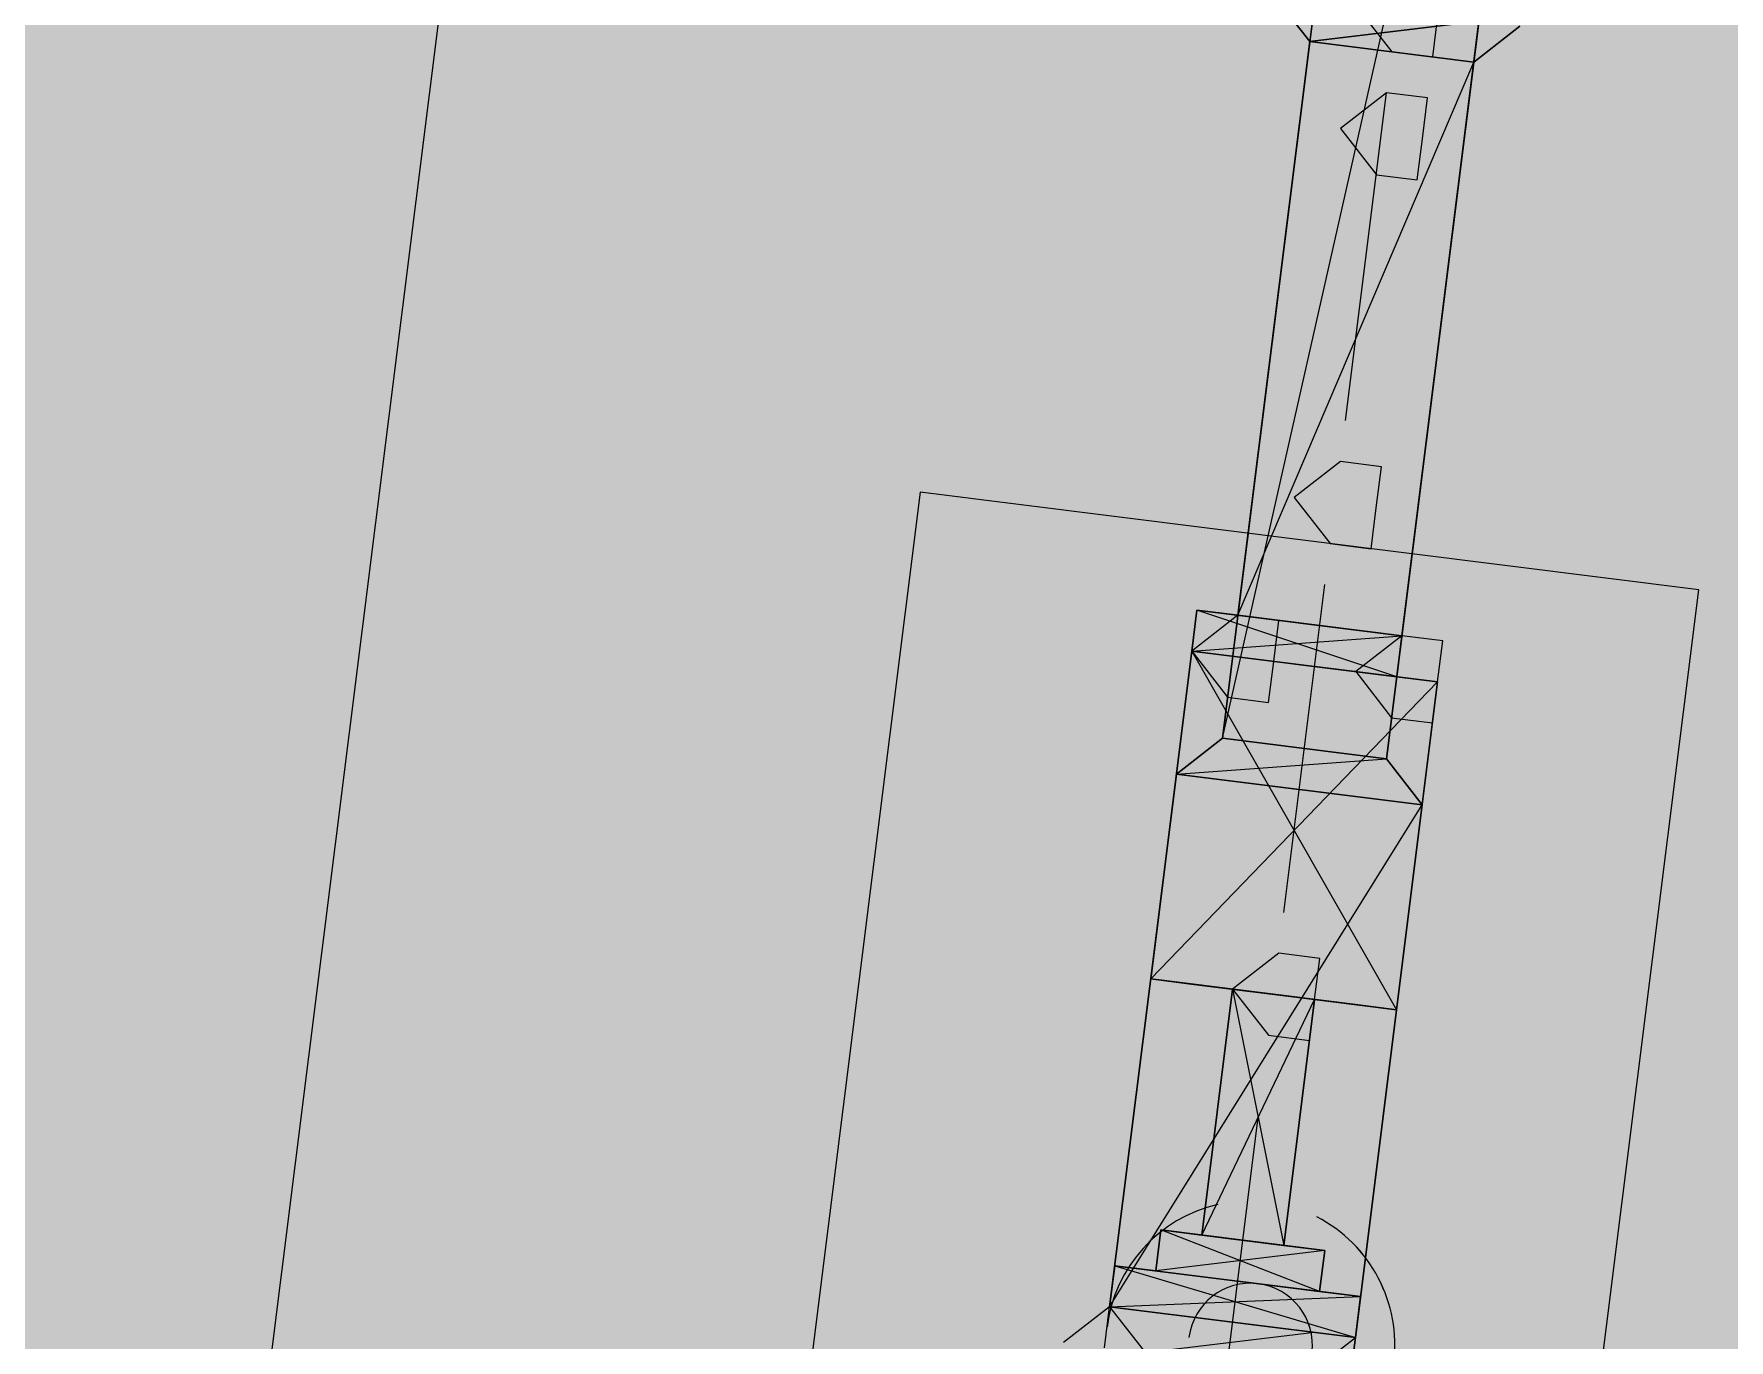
# Model space of a CAD drawing. Header units: metres. Extents: x -4 to 509425, y 7549 to 4732445.
# Drawn here: x 476027.6644 to 476028.0119, y 4719731.8822 to 4719732.15 of the extents above; entities that cross this region are included whole.
import ezdxf

# ---------------------------------------------------------------- set-up
doc = ezdxf.new("R2010")
doc.units = ezdxf.units.M
doc.header["$LTSCALE"] = 0.01
doc.header["$MEASUREMENT"] = 0
doc.layers.get('0').update_dxf_attribs({"lineweight": 0})
doc.layers.add('_SUBESTACIÓN', color=1, linetype='Continuous')
doc.layers.add('SUBESTACION LA VID', color=253, linetype='Continuous')

# ---------------------------------------------------------------- blocks, each defined once
blk = doc.blocks.new('A$Cfff6051d')
at = {"layer": 'SUBESTACION LA VID', "transparency": 33554687}
h = blk.add_hatch(color=256, dxfattribs=at)
h.dxf.hatch_style = 2
h.paths.add_polyline_path([(476027.95217, 4719732.15363), (476027.95322, 4719732.16203), (476027.94482, 4719732.16308), (476027.93537, 4719732.15574), (476027.94271, 4719732.14628), (476027.95111, 4719732.14523)])
h = blk.add_hatch(color=256, dxfattribs=at)
h.dxf.hatch_style = 2
h.paths.add_polyline_path([(476027.94901, 4719732.12843), (476027.95006, 4719732.13683), (476027.94166, 4719732.13788), (476027.93221, 4719732.13053), (476027.93955, 4719732.12108), (476027.94795, 4719732.12003)])
h = blk.add_hatch(color=256, dxfattribs=at)
h.dxf.hatch_style = 2
h.paths.add_polyline_path([(476027.93953, 4719732.05283), (476027.94058, 4719732.06123), (476027.93218, 4719732.06228), (476027.92273, 4719732.05493), (476027.93007, 4719732.04548), (476027.93847, 4719732.04442)])
h = blk.add_hatch(color=256, dxfattribs=at)
h.dxf.hatch_style = 2
h.paths.add_polyline_path([(476027.91852, 4719732.02133), (476027.91957, 4719732.02973), (476027.91117, 4719732.03078), (476027.90172, 4719732.02343), (476027.90906, 4719732.01398), (476027.91746, 4719732.01293)])
h = blk.add_hatch(color=256, dxfattribs=at)
h.dxf.hatch_style = 2
h.paths.add_polyline_path([(476027.91852, 4719732.02133), (476027.91957, 4719732.02973), (476027.91117, 4719732.03078), (476027.90172, 4719732.02343), (476027.90906, 4719732.01398), (476027.91746, 4719732.01293)])
h = blk.add_hatch(color=256, dxfattribs=at)
h.dxf.hatch_style = 2
h.paths.add_polyline_path([(476027.91852, 4719732.02133), (476027.91957, 4719732.02973), (476027.91117, 4719732.03078), (476027.90172, 4719732.02343), (476027.90906, 4719732.01398), (476027.91746, 4719732.01293)])
h = blk.add_hatch(color=256, dxfattribs=at)
h.dxf.hatch_style = 2
h.paths.add_polyline_path([(476027.95212, 4719732.01712), (476027.95317, 4719732.02552), (476027.94477, 4719732.02657), (476027.93532, 4719732.01922), (476027.94266, 4719732.00977), (476027.95106, 4719732.00872)])
h = blk.add_hatch(color=256, dxfattribs=at)
h.dxf.hatch_style = 2
h.paths.add_polyline_path([(476027.95212, 4719732.01712), (476027.95317, 4719732.02552), (476027.94477, 4719732.02657), (476027.93532, 4719732.01922), (476027.94266, 4719732.00977), (476027.95106, 4719732.00872)])
h = blk.add_hatch(color=256, dxfattribs=at)
h.dxf.hatch_style = 2
h.paths.add_polyline_path([(476027.95212, 4719732.01712), (476027.95317, 4719732.02552), (476027.94477, 4719732.02657), (476027.93532, 4719732.01922), (476027.94266, 4719732.00977), (476027.95106, 4719732.00872)])
h = blk.add_hatch(color=256, dxfattribs=at)
h.dxf.hatch_style = 2
h.paths.add_polyline_path([(476027.92689, 4719731.95202), (476027.92794, 4719731.96042), (476027.91954, 4719731.96148), (476027.91009, 4719731.95413), (476027.91744, 4719731.94468), (476027.92584, 4719731.94362)])
at = {"layer": 'SUBESTACION LA VID', "lineweight": 15}
for p, q in [((476027.90801, 4719732.00558), (476027.95119, 4719732.34999)), ((476027.94161, 4719732.00137), (476027.98479, 4719732.34578)), ((476027.91117, 4719732.03078), (476027.92591, 4719732.14839)), ((476027.91117, 4719732.03078), (476027.92591, 4719732.14839)), ((476027.91117, 4719732.03078), (476027.92591, 4719732.14839)), ((476027.94477, 4719732.02657), (476027.95951, 4719732.14417)), ((476027.94477, 4719732.02657), (476027.95951, 4719732.14417)), ((476027.94477, 4719732.02657), (476027.95951, 4719732.14417)), ((476027.93323, 4719732.07068), (476027.94166, 4719732.13788)), ((476027.9206, 4719731.96988), (476027.92902, 4719732.03708)), ((476027.91117, 4719732.03078), (476027.94477, 4719732.02657)), ((476027.91117, 4719732.03078), (476027.94477, 4719732.02657)), ((476027.94477, 4719732.02657), (476027.91117, 4719732.03078)), ((476027.89329, 4719731.95623), (476027.90172, 4719732.02343)), ((476027.89329, 4719731.95623), (476027.90172, 4719732.02343)), ((476027.89329, 4719731.95623), (476027.90172, 4719732.02343)), ((476027.94369, 4719731.94992), (476027.95212, 4719732.01712)), ((476027.94369, 4719731.94992), (476027.95212, 4719732.01712)), ((476027.94369, 4719731.94992), (476027.95212, 4719732.01712)), ((476027.89856, 4719731.99823), (476027.94896, 4719731.99192)), ((476027.93527, 4719731.88271), (476027.94896, 4719731.99192)), ((476027.90169, 4719731.95518), (476027.93529, 4719731.95097)), ((476027.90169, 4719731.95518), (476027.90169, 4719731.95518)), ((476027.90169, 4719731.95518), (476027.93529, 4719731.95097)), ((476027.90169, 4719731.95518), (476027.90169, 4719731.95518)), ((476027.93529, 4719731.95097), (476027.90169, 4719731.95518)), ((476027.90377, 4719731.90372), (476027.91009, 4719731.95413)), ((476027.90377, 4719731.90372), (476027.91009, 4719731.95413)), ((476027.90377, 4719731.90372), (476027.91009, 4719731.95413)), ((476027.92057, 4719731.90162), (476027.92689, 4719731.95202)), ((476027.92057, 4719731.90162), (476027.92689, 4719731.95202)), ((476027.92057, 4719731.90162), (476027.92689, 4719731.95202)), ((476027.93529, 4719731.95097), (476027.93529, 4719731.95097)), ((476027.90796, 4719731.86907), (476027.91533, 4719731.92787))]:
    blk.add_line(p, q, dxfattribs=at)
at = {"layer": 'SUBESTACION LA VID', "lineweight": 0}
for p, q in [((476027.96057, 4719732.15258), (476027.92591, 4719732.14839)), ((476027.96057, 4719732.15258), (476027.92591, 4719732.14839)), ((476027.92591, 4719732.14839), (476027.96057, 4719732.15258)), ((476027.94372, 4719732.01817), (476027.90277, 4719732.03183)), ((476027.89537, 4719731.90478), (476027.92057, 4719731.90162)), ((476027.89537, 4719731.90478), (476027.92057, 4719731.90162)), ((476027.93527, 4719731.88271), (476027.88487, 4719731.88903)), ((476027.92687, 4719731.88377), (476027.89221, 4719731.87958))]:
    blk.add_line(p, q, dxfattribs=at)
at = {"layer": 'SUBESTACION LA VID', "lineweight": 15}
for points in [[(476027.95091, 4719731.59918), (476028.06012, 4719731.58549), (476028.19492, 4719732.66074), (476027.81691, 4719732.70813), (476027.6821, 4719731.63288), (476027.79131, 4719731.61919)], [(476027.91857, 4719732.15784), (476027.92591, 4719732.14839), (476027.91117, 4719732.03078), (476027.90277, 4719732.03183), (476027.90172, 4719732.02343), (476027.89329, 4719731.95623), (476027.90169, 4719731.95518), (476027.91009, 4719731.95413), (476027.90377, 4719731.90372), (476027.89537, 4719731.90478), (476027.89432, 4719731.89638), (476027.88592, 4719731.89743), (476027.88487, 4719731.88903), (476027.87541, 4719731.88168)], [(476027.93421, 4719731.87431), (476027.93527, 4719731.88271), (476027.93632, 4719731.89111), (476027.92792, 4719731.89217), (476027.92897, 4719731.90057), (476027.92057, 4719731.90162), (476027.92689, 4719731.95202), (476027.93529, 4719731.95097), (476027.94369, 4719731.94992), (476027.95212, 4719732.01712), (476027.94372, 4719732.01817), (476027.94477, 4719732.02657), (476027.95951, 4719732.14417), (476027.96897, 4719732.15152)], [(476027.91857, 4719732.15784), (476027.92591, 4719732.14839), (476027.91117, 4719732.03078), (476027.90277, 4719732.03183), (476027.90172, 4719732.02343), (476027.89329, 4719731.95623), (476027.90169, 4719731.95518), (476027.91009, 4719731.95413), (476027.90377, 4719731.90372), (476027.89537, 4719731.90478), (476027.89432, 4719731.89638), (476027.88592, 4719731.89743), (476027.88487, 4719731.88903), (476027.87541, 4719731.88168)], [(476027.93421, 4719731.87431), (476027.93527, 4719731.88271), (476027.93632, 4719731.89111), (476027.92792, 4719731.89217), (476027.92897, 4719731.90057), (476027.92057, 4719731.90162), (476027.92689, 4719731.95202), (476027.93529, 4719731.95097), (476027.94369, 4719731.94992), (476027.95212, 4719732.01712), (476027.94372, 4719732.01817), (476027.94477, 4719732.02657), (476027.95951, 4719732.14417), (476027.96897, 4719732.15152)], [(476027.96897, 4719732.15152), (476027.95951, 4719732.14417), (476027.94477, 4719732.02657), (476027.94372, 4719732.01817), (476027.95212, 4719732.01712), (476027.94369, 4719731.94992), (476027.93529, 4719731.95097), (476027.92689, 4719731.95202), (476027.92057, 4719731.90162), (476027.92897, 4719731.90057), (476027.92792, 4719731.89217), (476027.93632, 4719731.89111), (476027.93527, 4719731.88271), (476027.93421, 4719731.87431)], [(476027.88381, 4719731.88063), (476027.88487, 4719731.88903), (476027.88592, 4719731.89743), (476027.89432, 4719731.89638), (476027.89537, 4719731.90478), (476027.90377, 4719731.90372), (476027.91009, 4719731.95413), (476027.90169, 4719731.95518), (476027.89329, 4719731.95623), (476027.90172, 4719732.02343), (476027.90277, 4719732.03183), (476027.91117, 4719732.03078), (476027.92591, 4719732.14839), (476027.91857, 4719732.15784)], [(476027.98479, 4719732.34578), (476027.95119, 4719732.34999), (476027.90801, 4719732.00558), (476027.89856, 4719731.99823), (476027.88487, 4719731.88903), (476027.89221, 4719731.87958), (476027.87747, 4719731.76197), (476027.86907, 4719731.76303), (476027.86801, 4719731.75463), (476027.85959, 4719731.68742), (476027.86799, 4719731.68637), (476027.87639, 4719731.68532), (476027.87007, 4719731.63492)], [(476027.88687, 4719731.63281), (476027.89319, 4719731.68321), (476027.90159, 4719731.68216), (476027.90999, 4719731.6811), (476027.91841, 4719731.74831), (476027.91107, 4719731.75776), (476027.92581, 4719731.87537), (476027.93527, 4719731.88271), (476027.94896, 4719731.99192), (476027.94161, 4719732.00137), (476027.98479, 4719732.34578)], [(476027.91857, 4719732.15784), (476027.92591, 4719732.14839), (476027.95951, 4719732.14417), (476027.96897, 4719732.15152)], [(476027.91857, 4719732.15784), (476027.92591, 4719732.14839), (476027.95951, 4719732.14417), (476027.96897, 4719732.15152)], [(476027.96897, 4719732.15152), (476027.95951, 4719732.14417), (476027.92591, 4719732.14839), (476027.91857, 4719732.15784)], [(476027.93617, 4719731.48158), (476028.00567, 4719732.036), (476027.84607, 4719732.05601), (476027.77657, 4719731.50159)], [(476027.89856, 4719731.99823), (476027.90801, 4719732.00558), (476027.94161, 4719732.00137), (476027.94896, 4719731.99192)], [(476027.93527, 4719731.88271), (476027.88487, 4719731.88903), (476027.89856, 4719731.99823)], [(476027.88487, 4719731.88903), (476027.89221, 4719731.87958), (476027.92581, 4719731.87537), (476027.93527, 4719731.88271)]]:
    blk.add_lwpolyline(points, dxfattribs=at)
at = {"layer": 'SUBESTACION LA VID'}
for points in [[(476027.95217, 4719732.15363), (476027.95322, 4719732.16203), (476027.94482, 4719732.16308), (476027.93537, 4719732.15574), (476027.94271, 4719732.14628), (476027.95111, 4719732.14523)], [(476027.94901, 4719732.12843), (476027.95006, 4719732.13683), (476027.94166, 4719732.13788), (476027.93221, 4719732.13053), (476027.93955, 4719732.12108), (476027.94795, 4719732.12003)], [(476027.93953, 4719732.05283), (476027.94058, 4719732.06123), (476027.93218, 4719732.06228), (476027.92273, 4719732.05493), (476027.93007, 4719732.04548), (476027.93847, 4719732.04442)], [(476027.91852, 4719732.02133), (476027.91957, 4719732.02973), (476027.91117, 4719732.03078), (476027.90172, 4719732.02343), (476027.90906, 4719732.01398), (476027.91746, 4719732.01293)], [(476027.91852, 4719732.02133), (476027.91957, 4719732.02973), (476027.91117, 4719732.03078), (476027.90172, 4719732.02343), (476027.90906, 4719732.01398), (476027.91746, 4719732.01293)], [(476027.91852, 4719732.02133), (476027.91957, 4719732.02973), (476027.91117, 4719732.03078), (476027.90172, 4719732.02343), (476027.90906, 4719732.01398), (476027.91746, 4719732.01293)], [(476027.95212, 4719732.01712), (476027.95317, 4719732.02552), (476027.94477, 4719732.02657), (476027.93532, 4719732.01922), (476027.94266, 4719732.00977), (476027.95106, 4719732.00872)], [(476027.95212, 4719732.01712), (476027.95317, 4719732.02552), (476027.94477, 4719732.02657), (476027.93532, 4719732.01922), (476027.94266, 4719732.00977), (476027.95106, 4719732.00872)], [(476027.95212, 4719732.01712), (476027.95317, 4719732.02552), (476027.94477, 4719732.02657), (476027.93532, 4719732.01922), (476027.94266, 4719732.00977), (476027.95106, 4719732.00872)], [(476027.92689, 4719731.95202), (476027.92794, 4719731.96042), (476027.91954, 4719731.96148), (476027.91009, 4719731.95413), (476027.91744, 4719731.94468), (476027.92584, 4719731.94362)]]:
    blk.add_lwpolyline(points, close=True, dxfattribs=at)
at = {"layer": 'SUBESTACION LA VID', "lineweight": 0}
for points in [[(476027.95217, 4719732.15363), (476027.95322, 4719732.16203), (476027.94482, 4719732.16308), (476027.93537, 4719732.15574), (476027.94271, 4719732.14628), (476027.95111, 4719732.14523)], [(476027.94901, 4719732.12843), (476027.95006, 4719732.13683), (476027.94166, 4719732.13788), (476027.93221, 4719732.13053), (476027.93955, 4719732.12108), (476027.94795, 4719732.12003)], [(476027.93953, 4719732.05283), (476027.94058, 4719732.06123), (476027.93218, 4719732.06228), (476027.92273, 4719732.05493), (476027.93007, 4719732.04548), (476027.93847, 4719732.04442)], [(476027.91852, 4719732.02133), (476027.91957, 4719732.02973), (476027.91117, 4719732.03078), (476027.90172, 4719732.02343), (476027.90906, 4719732.01398), (476027.91746, 4719732.01293)], [(476027.91852, 4719732.02133), (476027.91957, 4719732.02973), (476027.91117, 4719732.03078), (476027.90172, 4719732.02343), (476027.90906, 4719732.01398), (476027.91746, 4719732.01293)], [(476027.91852, 4719732.02133), (476027.91957, 4719732.02973), (476027.91117, 4719732.03078), (476027.90172, 4719732.02343), (476027.90906, 4719732.01398), (476027.91746, 4719732.01293)], [(476027.95212, 4719732.01712), (476027.95317, 4719732.02552), (476027.94477, 4719732.02657), (476027.93532, 4719732.01922), (476027.94266, 4719732.00977), (476027.95106, 4719732.00872)], [(476027.95212, 4719732.01712), (476027.95317, 4719732.02552), (476027.94477, 4719732.02657), (476027.93532, 4719732.01922), (476027.94266, 4719732.00977), (476027.95106, 4719732.00872)], [(476027.95212, 4719732.01712), (476027.95317, 4719732.02552), (476027.94477, 4719732.02657), (476027.93532, 4719732.01922), (476027.94266, 4719732.00977), (476027.95106, 4719732.00872)], [(476027.92689, 4719731.95202), (476027.92794, 4719731.96042), (476027.91954, 4719731.96148), (476027.91009, 4719731.95413), (476027.91744, 4719731.94468), (476027.92584, 4719731.94362)]]:
    blk.add_lwpolyline(points, close=True, dxfattribs=at)
for points in [[(476027.94372, 4719732.01817), (476027.90172, 4719732.02343), (476027.94477, 4719732.02657), (476027.90277, 4719732.03183), (476027.94477, 4719732.02657), (476027.90277, 4719732.03183), (476027.94477, 4719732.02657)], [(476027.90172, 4719732.02343), (476027.94372, 4719732.01817), (476027.90172, 4719732.02343), (476027.94477, 4719732.02657), (476027.90277, 4719732.03183), (476027.94477, 4719732.02657), (476027.90277, 4719732.03183)], [(476027.94477, 4719732.02657), (476027.91117, 4719732.03078), (476027.94477, 4719732.02657), (476027.90277, 4719732.03183), (476027.94477, 4719732.02657)], [(476027.90172, 4719732.02343), (476027.95212, 4719732.01712), (476027.90172, 4719732.02343), (476027.95212, 4719732.01712), (476027.90172, 4719732.02343), (476027.95212, 4719732.01712)], [(476027.90172, 4719732.02343), (476027.95212, 4719732.01712), (476027.90172, 4719732.02343), (476027.95212, 4719732.01712), (476027.90172, 4719732.02343), (476027.95212, 4719732.01712)], [(476027.95212, 4719732.01712), (476027.90172, 4719732.02343), (476027.95212, 4719732.01712), (476027.90172, 4719732.02343), (476027.95212, 4719732.01712), (476027.90172, 4719732.02343), (476027.95212, 4719732.01712)], [(476027.94056, 4719731.99297), (476027.89856, 4719731.99823), (476027.94161, 4719732.00137)], [(476027.93529, 4719731.95097), (476027.90169, 4719731.95518), (476027.93529, 4719731.95097), (476027.89329, 4719731.95623), (476027.93529, 4719731.95097), (476027.89329, 4719731.95623), (476027.93529, 4719731.95097), (476027.89329, 4719731.95623), (476027.94369, 4719731.94992), (476027.89329, 4719731.95623), (476027.94369, 4719731.94992)], [(476027.93529, 4719731.95097), (476027.90169, 4719731.95518), (476027.93529, 4719731.95097), (476027.89329, 4719731.95623), (476027.93529, 4719731.95097), (476027.89329, 4719731.95623), (476027.93529, 4719731.95097), (476027.89329, 4719731.95623), (476027.94369, 4719731.94992), (476027.89329, 4719731.95623), (476027.94369, 4719731.94992)], [(476027.89329, 4719731.95623), (476027.94369, 4719731.94992), (476027.89329, 4719731.95623), (476027.94369, 4719731.94992)], [(476027.89329, 4719731.95623), (476027.93529, 4719731.95097), (476027.89329, 4719731.95623), (476027.93529, 4719731.95097), (476027.89329, 4719731.95623)], [(476027.92689, 4719731.95202), (476027.90169, 4719731.95518), (476027.92689, 4719731.95202)], [(476027.92689, 4719731.95202), (476027.90169, 4719731.95518), (476027.92689, 4719731.95202)], [(476027.90169, 4719731.95518), (476027.93529, 4719731.95097), (476027.90169, 4719731.95518), (476027.93529, 4719731.95097)], [(476027.92689, 4719731.95202), (476027.90169, 4719731.95518), (476027.91009, 4719731.95413)], [(476027.89432, 4719731.89638), (476027.92792, 4719731.89217), (476027.89537, 4719731.90478), (476027.92897, 4719731.90057), (476027.89537, 4719731.90478), (476027.92897, 4719731.90057)], [(476027.89432, 4719731.89638), (476027.92792, 4719731.89217), (476027.89537, 4719731.90478), (476027.92897, 4719731.90057), (476027.89537, 4719731.90478), (476027.92897, 4719731.90057)], [(476027.90377, 4719731.90372), (476027.92057, 4719731.90162), (476027.89537, 4719731.90478), (476027.92897, 4719731.90057), (476027.89537, 4719731.90478)], [(476027.88487, 4719731.88903), (476027.93527, 4719731.88271), (476027.88487, 4719731.88903), (476027.93527, 4719731.88271), (476027.88487, 4719731.88903), (476027.93632, 4719731.89111), (476027.88592, 4719731.89743), (476027.93632, 4719731.89111)], [(476027.88487, 4719731.88903), (476027.93527, 4719731.88271), (476027.88487, 4719731.88903), (476027.93527, 4719731.88271), (476027.88487, 4719731.88903), (476027.93632, 4719731.89111), (476027.88592, 4719731.89743), (476027.93632, 4719731.89111)], [(476027.93632, 4719731.89111), (476027.88592, 4719731.89743), (476027.93632, 4719731.89111), (476027.88592, 4719731.89743), (476027.93527, 4719731.88271), (476027.88487, 4719731.88903), (476027.93527, 4719731.88271), (476027.88487, 4719731.88903)], [(476027.92897, 4719731.90057), (476027.89432, 4719731.89638), (476027.92792, 4719731.89217)]]:
    blk.add_lwpolyline(points, dxfattribs=at)
at = {"layer": 'SUBESTACION LA VID'}
for points in [[(476027.95119, 4719732.34999), (476027.95119, 4719732.34999), (476027.98479, 4719732.34578), (476027.98479, 4719732.34578), (476027.98479, 4719732.34578), (476027.90801, 4719732.00558), (476027.90801, 4719732.00558), (476027.90801, 4719732.00558), (476027.95119, 4719732.34999), (476027.95119, 4719732.34999)], [(476027.98479, 4719732.34578), (476027.98479, 4719732.34578), (476027.90801, 4719732.00558), (476027.90801, 4719732.00558), (476027.90801, 4719732.00558), (476027.94161, 4719732.00137), (476027.94161, 4719732.00137), (476027.94161, 4719732.00137), (476027.98479, 4719732.34578), (476027.98479, 4719732.34578)], [(476027.92591, 4719732.14839), (476027.92591, 4719732.14839), (476027.95951, 4719732.14417), (476027.95951, 4719732.14417), (476027.95951, 4719732.14417), (476027.91117, 4719732.03078), (476027.91117, 4719732.03078), (476027.91117, 4719732.03078), (476027.92591, 4719732.14839), (476027.92591, 4719732.14839)], [(476027.92591, 4719732.14839), (476027.92591, 4719732.14839), (476027.95951, 4719732.14417), (476027.95951, 4719732.14417), (476027.95951, 4719732.14417), (476027.91117, 4719732.03078), (476027.91117, 4719732.03078), (476027.91117, 4719732.03078), (476027.92591, 4719732.14839), (476027.92591, 4719732.14839)], [(476027.92591, 4719732.14839), (476027.92591, 4719732.14839), (476027.95951, 4719732.14417), (476027.95951, 4719732.14417), (476027.95951, 4719732.14417), (476027.91117, 4719732.03078), (476027.91117, 4719732.03078), (476027.91117, 4719732.03078), (476027.92591, 4719732.14839), (476027.92591, 4719732.14839)], [(476027.95951, 4719732.14417), (476027.95951, 4719732.14417), (476027.91117, 4719732.03078), (476027.91117, 4719732.03078), (476027.91117, 4719732.03078), (476027.94477, 4719732.02657), (476027.94477, 4719732.02657), (476027.94477, 4719732.02657), (476027.95951, 4719732.14417), (476027.95951, 4719732.14417)], [(476027.95951, 4719732.14417), (476027.95951, 4719732.14417), (476027.91117, 4719732.03078), (476027.91117, 4719732.03078), (476027.91117, 4719732.03078), (476027.94477, 4719732.02657), (476027.94477, 4719732.02657), (476027.94477, 4719732.02657), (476027.95951, 4719732.14417), (476027.95951, 4719732.14417)], [(476027.95951, 4719732.14417), (476027.95951, 4719732.14417), (476027.91117, 4719732.03078), (476027.91117, 4719732.03078), (476027.91117, 4719732.03078), (476027.94477, 4719732.02657), (476027.94477, 4719732.02657), (476027.94477, 4719732.02657), (476027.95951, 4719732.14417), (476027.95951, 4719732.14417)], [(476027.90172, 4719732.02343), (476027.90172, 4719732.02343), (476027.95212, 4719732.01712), (476027.95212, 4719732.01712), (476027.95212, 4719732.01712), (476027.89329, 4719731.95623), (476027.89329, 4719731.95623), (476027.89329, 4719731.95623), (476027.90172, 4719732.02343), (476027.90172, 4719732.02343)], [(476027.90172, 4719732.02343), (476027.90172, 4719732.02343), (476027.95212, 4719732.01712), (476027.95212, 4719732.01712), (476027.95212, 4719732.01712), (476027.89329, 4719731.95623), (476027.89329, 4719731.95623), (476027.89329, 4719731.95623), (476027.90172, 4719732.02343), (476027.90172, 4719732.02343)], [(476027.89329, 4719731.95623), (476027.89329, 4719731.95623), (476027.94369, 4719731.94992), (476027.94369, 4719731.94992), (476027.94369, 4719731.94992), (476027.90172, 4719732.02343), (476027.90172, 4719732.02343), (476027.90172, 4719732.02343), (476027.89329, 4719731.95623), (476027.89329, 4719731.95623)], [(476027.94369, 4719731.94992), (476027.94369, 4719731.94992), (476027.90172, 4719732.02343), (476027.90172, 4719732.02343), (476027.90172, 4719732.02343), (476027.95212, 4719732.01712), (476027.95212, 4719732.01712), (476027.95212, 4719732.01712), (476027.94369, 4719731.94992), (476027.94369, 4719731.94992)], [(476027.95212, 4719732.01712), (476027.95212, 4719732.01712), (476027.89329, 4719731.95623), (476027.89329, 4719731.95623), (476027.89329, 4719731.95623), (476027.94369, 4719731.94992), (476027.94369, 4719731.94992), (476027.94369, 4719731.94992), (476027.95212, 4719732.01712), (476027.95212, 4719732.01712)], [(476027.95212, 4719732.01712), (476027.95212, 4719732.01712), (476027.89329, 4719731.95623), (476027.89329, 4719731.95623), (476027.89329, 4719731.95623), (476027.94369, 4719731.94992), (476027.94369, 4719731.94992), (476027.94369, 4719731.94992), (476027.95212, 4719732.01712), (476027.95212, 4719732.01712)], [(476027.89856, 4719731.99823), (476027.89856, 4719731.99823), (476027.94896, 4719731.99192), (476027.94896, 4719731.99192), (476027.94896, 4719731.99192), (476027.88487, 4719731.88903), (476027.88487, 4719731.88903), (476027.88487, 4719731.88903), (476027.89856, 4719731.99823), (476027.89856, 4719731.99823)], [(476027.94896, 4719731.99192), (476027.94896, 4719731.99192), (476027.88487, 4719731.88903), (476027.88487, 4719731.88903), (476027.88487, 4719731.88903), (476027.93527, 4719731.88271), (476027.93527, 4719731.88271), (476027.93527, 4719731.88271), (476027.94896, 4719731.99192), (476027.94896, 4719731.99192)], [(476027.91009, 4719731.95413), (476027.91009, 4719731.95413), (476027.92689, 4719731.95202), (476027.92689, 4719731.95202), (476027.92689, 4719731.95202), (476027.90377, 4719731.90372), (476027.90377, 4719731.90372), (476027.90377, 4719731.90372), (476027.91009, 4719731.95413), (476027.91009, 4719731.95413)], [(476027.91009, 4719731.95413), (476027.91009, 4719731.95413), (476027.92689, 4719731.95202), (476027.92689, 4719731.95202), (476027.92689, 4719731.95202), (476027.90377, 4719731.90372), (476027.90377, 4719731.90372), (476027.90377, 4719731.90372), (476027.91009, 4719731.95413), (476027.91009, 4719731.95413)], [(476027.90377, 4719731.90372), (476027.90377, 4719731.90372), (476027.92057, 4719731.90162), (476027.92057, 4719731.90162), (476027.92057, 4719731.90162), (476027.91009, 4719731.95413), (476027.91009, 4719731.95413), (476027.91009, 4719731.95413), (476027.90377, 4719731.90372), (476027.90377, 4719731.90372)], [(476027.92057, 4719731.90162), (476027.92057, 4719731.90162), (476027.91009, 4719731.95413), (476027.91009, 4719731.95413), (476027.91009, 4719731.95413), (476027.92689, 4719731.95202), (476027.92689, 4719731.95202), (476027.92689, 4719731.95202), (476027.92057, 4719731.90162), (476027.92057, 4719731.90162)], [(476027.92689, 4719731.95202), (476027.92689, 4719731.95202), (476027.90377, 4719731.90372), (476027.90377, 4719731.90372), (476027.90377, 4719731.90372), (476027.92057, 4719731.90162), (476027.92057, 4719731.90162), (476027.92057, 4719731.90162), (476027.92689, 4719731.95202), (476027.92689, 4719731.95202)], [(476027.92689, 4719731.95202), (476027.92689, 4719731.95202), (476027.90377, 4719731.90372), (476027.90377, 4719731.90372), (476027.90377, 4719731.90372), (476027.92057, 4719731.90162), (476027.92057, 4719731.90162), (476027.92057, 4719731.90162), (476027.92689, 4719731.95202), (476027.92689, 4719731.95202)]]:
    blk.add_open_spline(points, degree=3, knots=[0, 0, 0, 0, 1, 1, 1, 2, 2, 2, 3, 3, 3, 3], dxfattribs=at)
at = {"layer": 'SUBESTACION LA VID', "lineweight": 0}
for points in [[(476027.95119, 4719732.34999), (476027.95119, 4719732.34999), (476027.98479, 4719732.34578), (476027.98479, 4719732.34578), (476027.98479, 4719732.34578), (476027.90801, 4719732.00558), (476027.90801, 4719732.00558), (476027.90801, 4719732.00558), (476027.95119, 4719732.34999), (476027.95119, 4719732.34999)], [(476027.98479, 4719732.34578), (476027.98479, 4719732.34578), (476027.90801, 4719732.00558), (476027.90801, 4719732.00558), (476027.90801, 4719732.00558), (476027.94161, 4719732.00137), (476027.94161, 4719732.00137), (476027.94161, 4719732.00137), (476027.98479, 4719732.34578), (476027.98479, 4719732.34578)], [(476027.92591, 4719732.14839), (476027.92591, 4719732.14839), (476027.95951, 4719732.14417), (476027.95951, 4719732.14417), (476027.95951, 4719732.14417), (476027.91117, 4719732.03078), (476027.91117, 4719732.03078), (476027.91117, 4719732.03078), (476027.92591, 4719732.14839), (476027.92591, 4719732.14839)], [(476027.92591, 4719732.14839), (476027.92591, 4719732.14839), (476027.95951, 4719732.14417), (476027.95951, 4719732.14417), (476027.95951, 4719732.14417), (476027.91117, 4719732.03078), (476027.91117, 4719732.03078), (476027.91117, 4719732.03078), (476027.92591, 4719732.14839), (476027.92591, 4719732.14839)], [(476027.92591, 4719732.14839), (476027.92591, 4719732.14839), (476027.95951, 4719732.14417), (476027.95951, 4719732.14417), (476027.95951, 4719732.14417), (476027.91117, 4719732.03078), (476027.91117, 4719732.03078), (476027.91117, 4719732.03078), (476027.92591, 4719732.14839), (476027.92591, 4719732.14839)], [(476027.95951, 4719732.14417), (476027.95951, 4719732.14417), (476027.91117, 4719732.03078), (476027.91117, 4719732.03078), (476027.91117, 4719732.03078), (476027.94477, 4719732.02657), (476027.94477, 4719732.02657), (476027.94477, 4719732.02657), (476027.95951, 4719732.14417), (476027.95951, 4719732.14417)], [(476027.95951, 4719732.14417), (476027.95951, 4719732.14417), (476027.91117, 4719732.03078), (476027.91117, 4719732.03078), (476027.91117, 4719732.03078), (476027.94477, 4719732.02657), (476027.94477, 4719732.02657), (476027.94477, 4719732.02657), (476027.95951, 4719732.14417), (476027.95951, 4719732.14417)], [(476027.95951, 4719732.14417), (476027.95951, 4719732.14417), (476027.91117, 4719732.03078), (476027.91117, 4719732.03078), (476027.91117, 4719732.03078), (476027.94477, 4719732.02657), (476027.94477, 4719732.02657), (476027.94477, 4719732.02657), (476027.95951, 4719732.14417), (476027.95951, 4719732.14417)], [(476027.90172, 4719732.02343), (476027.90172, 4719732.02343), (476027.95212, 4719732.01712), (476027.95212, 4719732.01712), (476027.95212, 4719732.01712), (476027.89329, 4719731.95623), (476027.89329, 4719731.95623), (476027.89329, 4719731.95623), (476027.90172, 4719732.02343), (476027.90172, 4719732.02343)], [(476027.90172, 4719732.02343), (476027.90172, 4719732.02343), (476027.95212, 4719732.01712), (476027.95212, 4719732.01712), (476027.95212, 4719732.01712), (476027.89329, 4719731.95623), (476027.89329, 4719731.95623), (476027.89329, 4719731.95623), (476027.90172, 4719732.02343), (476027.90172, 4719732.02343)], [(476027.89329, 4719731.95623), (476027.89329, 4719731.95623), (476027.94369, 4719731.94992), (476027.94369, 4719731.94992), (476027.94369, 4719731.94992), (476027.90172, 4719732.02343), (476027.90172, 4719732.02343), (476027.90172, 4719732.02343), (476027.89329, 4719731.95623), (476027.89329, 4719731.95623)], [(476027.94369, 4719731.94992), (476027.94369, 4719731.94992), (476027.90172, 4719732.02343), (476027.90172, 4719732.02343), (476027.90172, 4719732.02343), (476027.95212, 4719732.01712), (476027.95212, 4719732.01712), (476027.95212, 4719732.01712), (476027.94369, 4719731.94992), (476027.94369, 4719731.94992)], [(476027.95212, 4719732.01712), (476027.95212, 4719732.01712), (476027.89329, 4719731.95623), (476027.89329, 4719731.95623), (476027.89329, 4719731.95623), (476027.94369, 4719731.94992), (476027.94369, 4719731.94992), (476027.94369, 4719731.94992), (476027.95212, 4719732.01712), (476027.95212, 4719732.01712)], [(476027.95212, 4719732.01712), (476027.95212, 4719732.01712), (476027.89329, 4719731.95623), (476027.89329, 4719731.95623), (476027.89329, 4719731.95623), (476027.94369, 4719731.94992), (476027.94369, 4719731.94992), (476027.94369, 4719731.94992), (476027.95212, 4719732.01712), (476027.95212, 4719732.01712)], [(476027.89856, 4719731.99823), (476027.89856, 4719731.99823), (476027.94896, 4719731.99192), (476027.94896, 4719731.99192), (476027.94896, 4719731.99192), (476027.88487, 4719731.88903), (476027.88487, 4719731.88903), (476027.88487, 4719731.88903), (476027.89856, 4719731.99823), (476027.89856, 4719731.99823)], [(476027.94896, 4719731.99192), (476027.94896, 4719731.99192), (476027.88487, 4719731.88903), (476027.88487, 4719731.88903), (476027.88487, 4719731.88903), (476027.93527, 4719731.88271), (476027.93527, 4719731.88271), (476027.93527, 4719731.88271), (476027.94896, 4719731.99192), (476027.94896, 4719731.99192)], [(476027.91009, 4719731.95413), (476027.91009, 4719731.95413), (476027.92689, 4719731.95202), (476027.92689, 4719731.95202), (476027.92689, 4719731.95202), (476027.90377, 4719731.90372), (476027.90377, 4719731.90372), (476027.90377, 4719731.90372), (476027.91009, 4719731.95413), (476027.91009, 4719731.95413)], [(476027.91009, 4719731.95413), (476027.91009, 4719731.95413), (476027.92689, 4719731.95202), (476027.92689, 4719731.95202), (476027.92689, 4719731.95202), (476027.90377, 4719731.90372), (476027.90377, 4719731.90372), (476027.90377, 4719731.90372), (476027.91009, 4719731.95413), (476027.91009, 4719731.95413)], [(476027.90377, 4719731.90372), (476027.90377, 4719731.90372), (476027.92057, 4719731.90162), (476027.92057, 4719731.90162), (476027.92057, 4719731.90162), (476027.91009, 4719731.95413), (476027.91009, 4719731.95413), (476027.91009, 4719731.95413), (476027.90377, 4719731.90372), (476027.90377, 4719731.90372)], [(476027.92057, 4719731.90162), (476027.92057, 4719731.90162), (476027.91009, 4719731.95413), (476027.91009, 4719731.95413), (476027.91009, 4719731.95413), (476027.92689, 4719731.95202), (476027.92689, 4719731.95202), (476027.92689, 4719731.95202), (476027.92057, 4719731.90162), (476027.92057, 4719731.90162)], [(476027.92689, 4719731.95202), (476027.92689, 4719731.95202), (476027.90377, 4719731.90372), (476027.90377, 4719731.90372), (476027.90377, 4719731.90372), (476027.92057, 4719731.90162), (476027.92057, 4719731.90162), (476027.92057, 4719731.90162), (476027.92689, 4719731.95202), (476027.92689, 4719731.95202)], [(476027.92689, 4719731.95202), (476027.92689, 4719731.95202), (476027.90377, 4719731.90372), (476027.90377, 4719731.90372), (476027.90377, 4719731.90372), (476027.92057, 4719731.90162), (476027.92057, 4719731.90162), (476027.92057, 4719731.90162), (476027.92689, 4719731.95202), (476027.92689, 4719731.95202)]]:
    blk.add_open_spline(points, degree=3, knots=[0, 0, 0, 0, 1, 1, 1, 2, 2, 2, 3, 3, 3, 3], dxfattribs=at)
at = {"layer": 'SUBESTACION LA VID', "lineweight": 15}
for points in [[(476027.90706, 4719731.91001), (476027.89495, 4719731.90721), (476027.88588, 4719731.89716), (476027.88434, 4719731.88483)], [(476027.90706, 4719731.91001), (476027.89495, 4719731.90721), (476027.88588, 4719731.89716), (476027.88434, 4719731.88483)], [(476027.90706, 4719731.91001), (476027.89495, 4719731.90721), (476027.88588, 4719731.89716), (476027.88434, 4719731.88483)], [(476027.94314, 4719731.87745), (476027.94468, 4719731.88979), (476027.93837, 4719731.90176), (476027.92733, 4719731.90747)], [(476027.94314, 4719731.87746), (476027.94468, 4719731.88979), (476027.93837, 4719731.90177), (476027.92734, 4719731.90747)], [(476027.94314, 4719731.87746), (476027.94468, 4719731.88979), (476027.93837, 4719731.90177), (476027.92734, 4719731.90747)]]:
    blk.add_open_spline(points, degree=3, dxfattribs=at)
for points in [[(476027.92634, 4719731.87957), (476027.92721, 4719731.88653), (476027.92228, 4719731.89287), (476027.91532, 4719731.89374), (476027.90836, 4719731.89462), (476027.90201, 4719731.88968), (476027.90114, 4719731.88272)], [(476027.92634, 4719731.87957), (476027.92721, 4719731.88653), (476027.92228, 4719731.89287), (476027.91532, 4719731.89374), (476027.90836, 4719731.89462), (476027.90201, 4719731.88968), (476027.90114, 4719731.88272)], [(476027.92634, 4719731.87956), (476027.92721, 4719731.88652), (476027.92228, 4719731.89287), (476027.91532, 4719731.89374), (476027.90835, 4719731.89462), (476027.90201, 4719731.88968), (476027.90114, 4719731.88272)]]:
    blk.add_open_spline(points, degree=3, knots=[0, 0, 0, 0, 1, 1, 1, 2, 2, 2, 2], dxfattribs=at)

msp = doc.modelspace()

# ---------------------------------------------------------------- hatches: boundary and pattern name
at = {"layer": '_SUBESTACIÓN', "transparency": 33554559}
h = msp.add_hatch(color=1, dxfattribs=at)
h.dxf.hatch_style = 1
h.paths.add_polyline_path([(475968.63988, 4719805.82503), (476089.93862, 4719790.61504), (476078.16862, 4719696.74002), (475956.86864, 4719711.95017)])

# ---------------------------------------------------------------- block references
at = {"linetype": 'Continuous'}
msp.add_blockref('A$Cfff6051d', (0, 0), dxfattribs=at)

doc.saveas('drawing.dxf')
